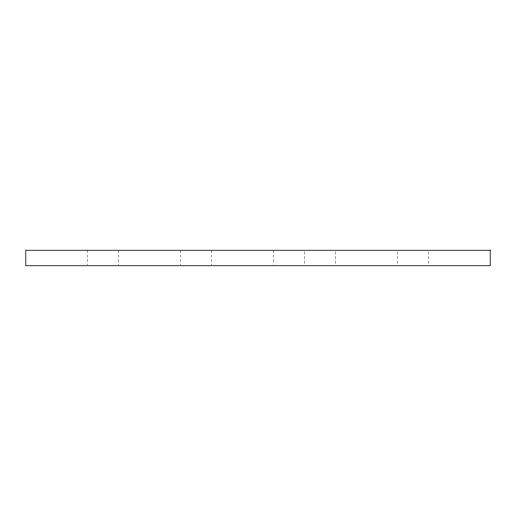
<?xml version="1.0" encoding="UTF-8"?>
<svg xmlns="http://www.w3.org/2000/svg" width="516" height="516" viewBox="0 0 516 516"><rect width="100%" height="100%" fill="white"/><g stroke="black" fill="none" stroke-linecap="round" stroke-linejoin="round"><path stroke-width="0.39" stroke-dasharray="2.58 1.94" d="M428.28 251.808L428.28 264.192M397.32 251.808L397.32 264.192M335.4 251.808L335.4 264.192M304.44 251.808L304.44 264.192M273.48 250.26L273.48 264.192M211.56 250.26L211.56 264.966M180.6 250.26L180.6 264.966M118.68 250.26L118.68 264.966M87.72 250.26L87.72 264.966"/><path stroke-width="0.77" d="M490.2 250.26L25.8 250.26L25.8 265.74L490.2 265.74L490.2 250.26"/></g></svg>
